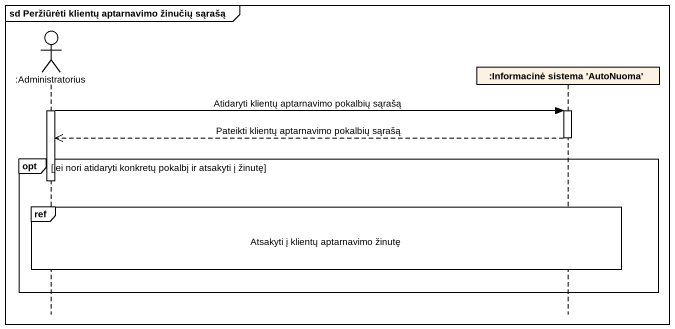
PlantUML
@startuml
mainframe sd Peržiūrėti klientų aptarnavimo žinučių sąrašą
hide footbox
actor ":Administratorius" as Administratorius
participant ":Informacinė sistema 'AutoNuoma'" as Informacinė_sistema

activate Administratorius
Administratorius -> Informacinė_sistema : Atidaryti klientų aptarnavimo pokalbių sąrašą
activate Informacinė_sistema
Informacinė_sistema -->> Administratorius : Pateikti klientų aptarnavimo pokalbių sąrašą
deactivate Informacinė_sistema
opt jei nori atidaryti konkretų pokalbį ir atsakyti į žinutę
  deactivate Administratorius
  ref over Administratorius, Informacinė_sistema : Atsakyti į klientų aptarnavimo žinutę
end
@enduml
